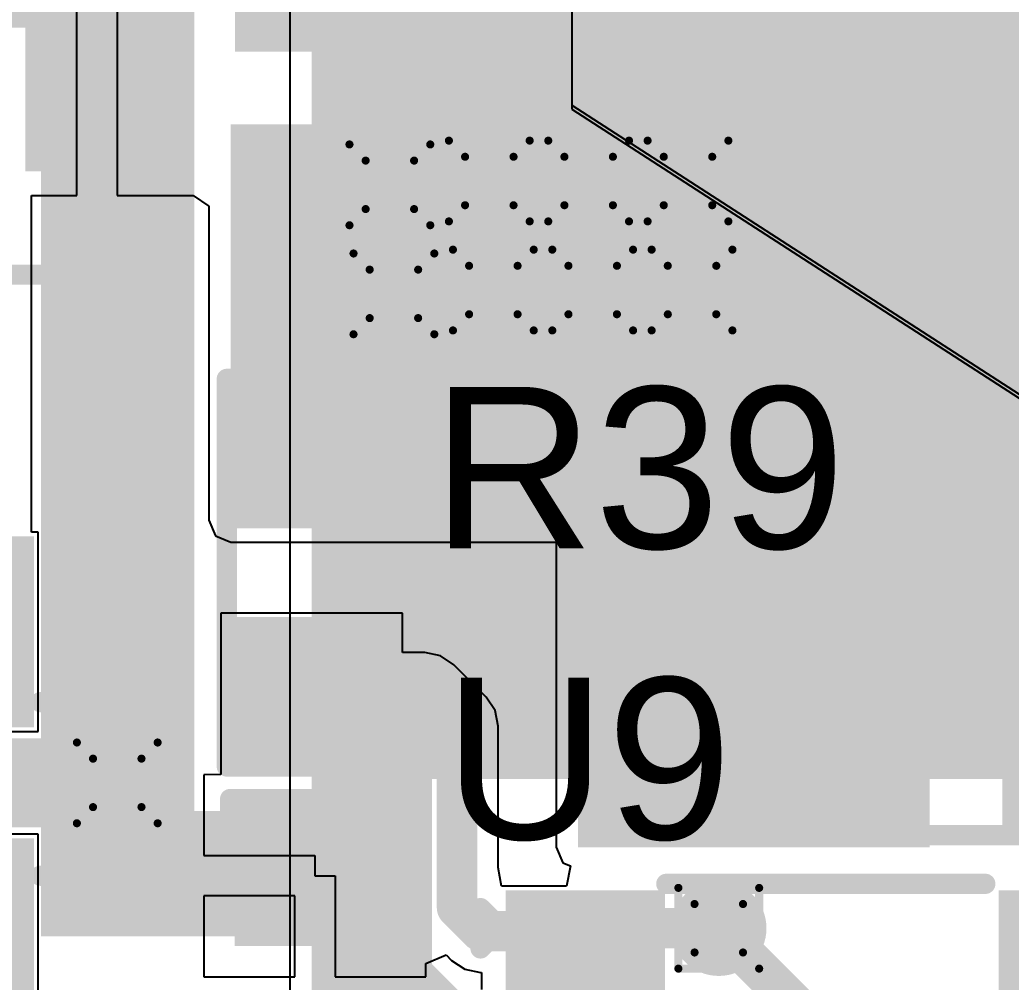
# Model space of a CAD drawing. Header units: inches. Extents: x -0.3 to 9.9, y -0.4 to 5.
# Drawn here: x 1.0038 to 1.2492, y 1.9976 to 2.2359 of the extents above; entities that cross this region are included whole.
import ezdxf

# ---------------------------------------------------------------- set-up
doc = ezdxf.new("R2010")
doc.units = ezdxf.units.IN
doc.header["$MEASUREMENT"] = 0
for name, color, linetype in [('Bottom Layer', 5, 'Continuous'), ('Bottom Solder', 6, 'Continuous'), ('Drill Drawing', 1, 'Continuous'), ('Top Layer', 1, 'Continuous'), ('Top Overlay', 2, 'Continuous'), ('Top Paste', 8, 'Continuous'), ('Top Solder', 216, 'Continuous'), ('Via Holes', 16, 'Continuous')]:
    doc.layers.add(name, color=color, linetype=linetype)
doc.styles.add('Arial', font='', dxfattribs={"height": 0.2})
doc.styles.get('Arial').set_extended_font_data('Arial')

# ---------------------------------------------------------------- blocks, each defined once
blk = doc.blocks.new('XKNANO_113_14')
at = {"layer": 'Top Layer'}
blk.add_hatch(color=1, dxfattribs=at).paths.add_polyline_path([(-0.26969, 0.24843), (-0.24213, 0.24843), (-0.24213, 0.16575), (-0.26969, 0.16575)])
at = {"layer": 'Top Paste'}
blk.add_hatch(color=8, dxfattribs=at).paths.add_polyline_path([(-0.26969, 0.24843), (-0.24213, 0.24843), (-0.24213, 0.16575), (-0.26969, 0.16575)])
at = {"layer": 'Top Solder'}
blk.add_hatch(color=216, dxfattribs=at).paths.add_polyline_path([(-0.27369, 0.25243), (-0.23813, 0.25243), (-0.23813, 0.16175), (-0.27369, 0.16175)])
at = {"layer": 'Top Overlay', "const_width": 0.005}
for points in [[(-0.26, 0.278), (-0.26, 0.258)], [(-0.215, 0.278), (-0.26, 0.278)]]:
    blk.add_lwpolyline(points, dxfattribs=at)
at = {"layer": 'Top Overlay', "const_width": 0.0025}
for points in [[(-0.26125, 0.278, 1), (-0.25875, 0.278, 1)], [(-0.26125, 0.278, 1), (-0.25875, 0.278, 1)], [(-0.26125, 0.258, 1), (-0.25875, 0.258, 1)]]:
    blk.add_lwpolyline(points, format="xyb", close=True, dxfattribs=at)
blk = doc.blocks.new('8_VSSOP_51')
at = {"layer": 'Top Layer'}
for points in [[(-0.07677, 0.03543), (-0.04528, 0.03543), (-0.04528, 0.02362), (-0.07677, 0.02362)], [(0.04528, 0.03543), (0.07677, 0.03543), (0.07677, 0.02362), (0.04528, 0.02362)], [(-0.07677, 0.01575), (-0.04528, 0.01575), (-0.04528, 0.00394), (-0.07677, 0.00394)], [(0.04528, 0.01575), (0.07677, 0.01575), (0.07677, 0.00394), (0.04528, 0.00394)], [(-0.07677, -0.00394), (-0.04528, -0.00394), (-0.04528, -0.01575), (-0.07677, -0.01575)], [(0.04528, -0.00394), (0.07677, -0.00394), (0.07677, -0.01575), (0.04528, -0.01575)], [(-0.07677, -0.02362), (-0.04528, -0.02362), (-0.04528, -0.03543), (-0.07677, -0.03543)], [(0.04528, -0.02362), (0.07677, -0.02362), (0.07677, -0.03543), (0.04528, -0.03543)]]:
    blk.add_hatch(color=1, dxfattribs=at).paths.add_polyline_path(points)
at = {"layer": 'Top Paste'}
for points in [[(-0.07677, 0.03543), (-0.04528, 0.03543), (-0.04528, 0.02362), (-0.07677, 0.02362)], [(0.04528, 0.03543), (0.07677, 0.03543), (0.07677, 0.02362), (0.04528, 0.02362)], [(-0.07677, 0.01575), (-0.04528, 0.01575), (-0.04528, 0.00394), (-0.07677, 0.00394)], [(0.04528, 0.01575), (0.07677, 0.01575), (0.07677, 0.00394), (0.04528, 0.00394)], [(-0.07677, -0.00394), (-0.04528, -0.00394), (-0.04528, -0.01575), (-0.07677, -0.01575)], [(0.04528, -0.00394), (0.07677, -0.00394), (0.07677, -0.01575), (0.04528, -0.01575)], [(-0.07677, -0.02362), (-0.04528, -0.02362), (-0.04528, -0.03543), (-0.07677, -0.03543)], [(0.04528, -0.02362), (0.07677, -0.02362), (0.07677, -0.03543), (0.04528, -0.03543)]]:
    blk.add_hatch(color=8, dxfattribs=at).paths.add_polyline_path(points)
at = {"layer": 'Top Solder'}
for points in [[(-0.08077, 0.03943), (-0.04128, 0.03943), (-0.04128, 0.01962), (-0.08077, 0.01962)], [(0.04128, 0.03943), (0.08077, 0.03943), (0.08077, 0.01962), (0.04128, 0.01962)], [(-0.08077, 0.01975), (-0.04128, 0.01975), (-0.04128, -0.00006), (-0.08077, -0.00006)], [(0.04128, 0.01975), (0.08077, 0.01975), (0.08077, -0.00006), (0.04128, -0.00006)], [(-0.08077, 0.00006), (-0.04128, 0.00006), (-0.04128, -0.01975), (-0.08077, -0.01975)], [(0.04128, 0.00006), (0.08077, 0.00006), (0.08077, -0.01975), (0.04128, -0.01975)], [(-0.08077, -0.01962), (-0.04128, -0.01962), (-0.04128, -0.03943), (-0.08077, -0.03943)], [(0.04128, -0.01962), (0.08077, -0.01962), (0.08077, -0.03943), (0.04128, -0.03943)]]:
    blk.add_hatch(color=216, dxfattribs=at).paths.add_polyline_path(points)
at = {"layer": 'Top Overlay', "const_width": 0.005}
for points in [[(-0.041, 0.041), (0.038, 0.041)], [(-0.087, 0.035), (-0.082, 0.03)], [(-0.087, 0.025), (-0.087, 0.035)], [(-0.087, 0.025), (-0.082, 0.03)], [(-0.041, -0.041), (0.038, -0.041)]]:
    blk.add_lwpolyline(points, dxfattribs=at)
at = {"layer": 'Top Overlay', "const_width": 0.0025}
for points in [[(-0.04225, 0.041, 1), (-0.03975, 0.041, 1)], [(0.03675, 0.041, 1), (0.03925, 0.041, 1)], [(-0.08825, 0.035, 1), (-0.08575, 0.035, 1)], [(-0.08825, 0.035, 1), (-0.08575, 0.035, 1)], [(-0.08325, 0.03, 1), (-0.08075, 0.03, 1)], [(-0.08325, 0.03, 1), (-0.08075, 0.03, 1)], [(-0.08825, 0.025, 1), (-0.08575, 0.025, 1)], [(-0.08825, 0.025, 1), (-0.08575, 0.025, 1)], [(-0.04225, -0.041, 1), (-0.03975, -0.041, 1)], [(0.03675, -0.041, 1), (0.03925, -0.041, 1)]]:
    blk.add_lwpolyline(points, format="xyb", close=True, dxfattribs=at)
blk = doc.blocks.new('R___0603_70')
at = {"layer": 'Top Layer'}
for points in [[(-0.015, 0.0175), (-0.015, -0.0175), (-0.045, -0.0175), (-0.045, 0.0175)], [(0.045, 0.0175), (0.045, -0.0175), (0.015, -0.0175), (0.015, 0.0175)]]:
    blk.add_hatch(color=1, dxfattribs=at).paths.add_polyline_path(points)
at = {"layer": 'Top Paste'}
for points in [[(-0.015, 0.0175), (-0.015, -0.0175), (-0.045, -0.0175), (-0.045, 0.0175)], [(0.045, 0.0175), (0.045, -0.0175), (0.015, -0.0175), (0.015, 0.0175)]]:
    blk.add_hatch(color=8, dxfattribs=at).paths.add_polyline_path(points)
at = {"layer": 'Top Solder'}
for points in [[(-0.011, 0.0215), (-0.011, -0.0215), (-0.049, -0.0215), (-0.049, 0.0215)], [(0.049, 0.0215), (0.049, -0.0215), (0.011, -0.0215), (0.011, 0.0215)]]:
    blk.add_hatch(color=216, dxfattribs=at).paths.add_polyline_path(points)
at = {"layer": 'Top Overlay', "const_width": 0.005}
for points in [[(-0.048, 0.021), (-0.048, -0.021)], [(0.048, 0.021), (-0.048, 0.021)], [(0.048, 0.021), (0.048, -0.021)], [(0.048, -0.021), (-0.048, -0.021)]]:
    blk.add_lwpolyline(points, dxfattribs=at)
at = {"layer": 'Top Overlay', "const_width": 0.0025}
for points in [[(-0.04925, 0.021, 1), (-0.04675, 0.021, 1)], [(-0.04925, 0.021, 1), (-0.04675, 0.021, 1)], [(0.04675, 0.021, 1), (0.04925, 0.021, 1)], [(0.04675, 0.021, 1), (0.04925, 0.021, 1)], [(-0.04925, -0.021, 1), (-0.04675, -0.021, 1)], [(-0.04925, -0.021, 1), (-0.04675, -0.021, 1)], [(0.04675, -0.021, 1), (0.04925, -0.021, 1)], [(0.04675, -0.021, 1), (0.04925, -0.021, 1)]]:
    blk.add_lwpolyline(points, format="xyb", close=True, dxfattribs=at)
blk = doc.blocks.new('R___0603_71')
at = {"layer": 'Top Layer'}
for points in [[(-0.015, 0.0175), (-0.015, -0.0175), (-0.045, -0.0175), (-0.045, 0.0175)], [(0.045, 0.0175), (0.045, -0.0175), (0.015, -0.0175), (0.015, 0.0175)]]:
    blk.add_hatch(color=1, dxfattribs=at).paths.add_polyline_path(points)
at = {"layer": 'Top Paste'}
for points in [[(-0.015, 0.0175), (-0.015, -0.0175), (-0.045, -0.0175), (-0.045, 0.0175)], [(0.045, 0.0175), (0.045, -0.0175), (0.015, -0.0175), (0.015, 0.0175)]]:
    blk.add_hatch(color=8, dxfattribs=at).paths.add_polyline_path(points)
at = {"layer": 'Top Solder'}
for points in [[(-0.011, 0.0215), (-0.011, -0.0215), (-0.049, -0.0215), (-0.049, 0.0215)], [(0.049, 0.0215), (0.049, -0.0215), (0.011, -0.0215), (0.011, 0.0215)]]:
    blk.add_hatch(color=216, dxfattribs=at).paths.add_polyline_path(points)
at = {"layer": 'Top Overlay', "const_width": 0.005}
for points in [[(-0.048, 0.021), (0.048, 0.021)], [(-0.048, 0.021), (-0.048, -0.021)], [(0.048, 0.021), (0.048, -0.021)], [(-0.048, -0.021), (0.048, -0.021)]]:
    blk.add_lwpolyline(points, dxfattribs=at)
at = {"layer": 'Top Overlay', "const_width": 0.0025}
for points in [[(-0.04925, 0.021, 1), (-0.04675, 0.021, 1)], [(-0.04925, 0.021, 1), (-0.04675, 0.021, 1)], [(0.04675, 0.021, 1), (0.04925, 0.021, 1)], [(0.04675, 0.021, 1), (0.04925, 0.021, 1)], [(-0.04925, -0.021, 1), (-0.04675, -0.021, 1)], [(-0.04925, -0.021, 1), (-0.04675, -0.021, 1)], [(0.04675, -0.021, 1), (0.04925, -0.021, 1)], [(0.04675, -0.021, 1), (0.04925, -0.021, 1)]]:
    blk.add_lwpolyline(points, format="xyb", close=True, dxfattribs=at)
blk = doc.blocks.new('SSL0804T_220M_N_119')
at = {"layer": 'Top Layer'}
blk.add_hatch(color=1, dxfattribs=at).paths.add_polyline_path([(0.14508, 0.05492), (0.26004, 0.05492), (0.26004, -0.05492), (0.14508, -0.05492)])
at = {"layer": 'Top Paste'}
blk.add_hatch(color=8, dxfattribs=at).paths.add_polyline_path([(0.14508, 0.05492), (0.26004, 0.05492), (0.26004, -0.05492), (0.14508, -0.05492)])
at = {"layer": 'Top Solder'}
blk.add_hatch(color=216, dxfattribs=at).paths.add_polyline_path([(0.14108, 0.05892), (0.26404, 0.05892), (0.26404, -0.05892), (0.14108, -0.05892)])
at = {"layer": 'Top Overlay', "const_width": 0.005}
blk.add_lwpolyline([(0.24684, 0.06747), (0.065, 0.18504)], dxfattribs=at)
at = {"layer": 'Top Overlay', "const_width": 0.0025}
blk.add_lwpolyline([(0.24559, 0.06747, 1), (0.24809, 0.06747, 1)], format="xyb", close=True, dxfattribs=at)
blk = doc.blocks.new('SOT_323_5_153')
at = {"layer": 'Top Layer'}
for points in [[(-0.05709, 0.03248), (-0.01772, 0.03248), (-0.01772, 0.0187), (-0.05709, 0.0187)], [(0.01772, 0.03248), (0.05709, 0.03248), (0.05709, 0.0187), (0.01772, 0.0187)], [(-0.05709, 0.00689), (-0.01772, 0.00689), (-0.01772, -0.00689), (-0.05709, -0.00689)], [(-0.05709, -0.0187), (-0.01772, -0.0187), (-0.01772, -0.03248), (-0.05709, -0.03248)], [(0.01772, -0.0187), (0.05709, -0.0187), (0.05709, -0.03248), (0.01772, -0.03248)]]:
    blk.add_hatch(color=1, dxfattribs=at).paths.add_polyline_path(points)
at = {"layer": 'Top Paste'}
for points in [[(-0.05709, 0.03248), (-0.01772, 0.03248), (-0.01772, 0.0187), (-0.05709, 0.0187)], [(0.01772, 0.03248), (0.05709, 0.03248), (0.05709, 0.0187), (0.01772, 0.0187)], [(-0.05709, 0.00689), (-0.01772, 0.00689), (-0.01772, -0.00689), (-0.05709, -0.00689)], [(-0.05709, -0.0187), (-0.01772, -0.0187), (-0.01772, -0.03248), (-0.05709, -0.03248)], [(0.01772, -0.0187), (0.05709, -0.0187), (0.05709, -0.03248), (0.01772, -0.03248)]]:
    blk.add_hatch(color=8, dxfattribs=at).paths.add_polyline_path(points)
at = {"layer": 'Top Solder'}
for points in [[(-0.06109, 0.03648), (-0.01372, 0.03648), (-0.01372, 0.0147), (-0.06109, 0.0147)], [(0.01372, 0.03648), (0.06109, 0.03648), (0.06109, 0.0147), (0.01372, 0.0147)], [(-0.06109, 0.01089), (-0.01372, 0.01089), (-0.01372, -0.01089), (-0.06109, -0.01089)], [(-0.06109, -0.0147), (-0.01372, -0.0147), (-0.01372, -0.03648), (-0.06109, -0.03648)], [(0.01372, -0.0147), (0.06109, -0.0147), (0.06109, -0.03648), (0.01372, -0.03648)]]:
    blk.add_hatch(color=216, dxfattribs=at).paths.add_polyline_path(points)
at = {"layer": 'Top Overlay', "const_width": 0.005}
for points in [[(-0.023, 0.044), (-0.023, 0.038)], [(-0.023, 0.044), (0.02, 0.044)], [(0.02, 0.044), (0.02, 0.038)], [(-0.068, 0.031), (-0.063, 0.026)], [(-0.068, 0.031), (-0.068, 0.021)], [(-0.063, 0.026), (-0.068, 0.021)], [(-0.023, -0.038), (-0.023, -0.044)], [(0.02, -0.038), (0.02, -0.044)], [(-0.023, -0.044), (0.02, -0.044)]]:
    blk.add_lwpolyline(points, dxfattribs=at)
at = {"layer": 'Top Overlay', "const_width": 0.0025}
for points in [[(-0.02425, 0.044, 1), (-0.02175, 0.044, 1)], [(-0.02425, 0.044, 1), (-0.02175, 0.044, 1)], [(0.01875, 0.044, 1), (0.02125, 0.044, 1)], [(0.01875, 0.044, 1), (0.02125, 0.044, 1)], [(-0.02425, 0.038, 1), (-0.02175, 0.038, 1)], [(0.01875, 0.038, 1), (0.02125, 0.038, 1)], [(-0.06925, 0.031, 1), (-0.06675, 0.031, 1)], [(-0.06925, 0.031, 1), (-0.06675, 0.031, 1)], [(-0.06425, 0.026, 1), (-0.06175, 0.026, 1)], [(-0.06425, 0.026, 1), (-0.06175, 0.026, 1)], [(-0.06925, 0.021, 1), (-0.06675, 0.021, 1)], [(-0.06925, 0.021, 1), (-0.06675, 0.021, 1)], [(-0.02425, -0.038, 1), (-0.02175, -0.038, 1)], [(0.01875, -0.038, 1), (0.02125, -0.038, 1)], [(-0.02425, -0.044, 1), (-0.02175, -0.044, 1)], [(-0.02425, -0.044, 1), (-0.02175, -0.044, 1)], [(0.01875, -0.044, 1), (0.02125, -0.044, 1)], [(0.01875, -0.044, 1), (0.02125, -0.044, 1)]]:
    blk.add_lwpolyline(points, format="xyb", close=True, dxfattribs=at)
blk = doc.blocks.new('C___0603_187')
at = {"layer": 'Top Layer'}
for points in [[(-0.015, 0.0175), (-0.015, -0.0175), (-0.045, -0.0175), (-0.045, 0.0175)], [(0.045, 0.0175), (0.045, -0.0175), (0.015, -0.0175), (0.015, 0.0175)]]:
    blk.add_hatch(color=1, dxfattribs=at).paths.add_polyline_path(points)
at = {"layer": 'Top Paste'}
for points in [[(-0.015, 0.0175), (-0.015, -0.0175), (-0.045, -0.0175), (-0.045, 0.0175)], [(0.045, 0.0175), (0.045, -0.0175), (0.015, -0.0175), (0.015, 0.0175)]]:
    blk.add_hatch(color=8, dxfattribs=at).paths.add_polyline_path(points)
at = {"layer": 'Top Solder'}
for points in [[(-0.01264, 0.01986), (-0.01264, -0.01986), (-0.04736, -0.01986), (-0.04736, 0.01986)], [(0.04736, 0.01986), (0.04736, -0.01986), (0.01264, -0.01986), (0.01264, 0.01986)]]:
    blk.add_hatch(color=216, dxfattribs=at).paths.add_polyline_path(points)
at = {"layer": 'Top Overlay', "const_width": 0.005}
for points in [[(-0.049, 0.021), (-0.049, -0.021)], [(-0.049, 0.021), (-0.018, 0.021)], [(0.018, 0.021), (0.049, 0.021)], [(0.049, 0.021), (0.049, -0.021)], [(-0.049, -0.021), (-0.018, -0.021)], [(0.018, -0.021), (0.049, -0.021)]]:
    blk.add_lwpolyline(points, dxfattribs=at)
at = {"layer": 'Top Overlay', "const_width": 0.0025}
for points in [[(-0.05025, 0.021, 1), (-0.04775, 0.021, 1)], [(-0.05025, 0.021, 1), (-0.04775, 0.021, 1)], [(-0.01925, 0.021, 1), (-0.01675, 0.021, 1)], [(0.01675, 0.021, 1), (0.01925, 0.021, 1)], [(0.04775, 0.021, 1), (0.05025, 0.021, 1)], [(0.04775, 0.021, 1), (0.05025, 0.021, 1)], [(-0.05025, -0.021, 1), (-0.04775, -0.021, 1)], [(-0.05025, -0.021, 1), (-0.04775, -0.021, 1)], [(-0.01925, -0.021, 1), (-0.01675, -0.021, 1)], [(0.01675, -0.021, 1), (0.01925, -0.021, 1)], [(0.04775, -0.021, 1), (0.05025, -0.021, 1)], [(0.04775, -0.021, 1), (0.05025, -0.021, 1)]]:
    blk.add_lwpolyline(points, format="xyb", close=True, dxfattribs=at)

msp = doc.modelspace()

# ---------------------------------------------------------------- hatches: boundary and pattern name
at = {"layer": 'Bottom Layer'}
for points in [[(1.076, 1.901), (1.10582, 1.901), (1.10582, 2.254), (1.076, 2.254)], [(1.08082, 2.04795), (1.30082, 2.04795), (1.30082, 2.255), (1.08082, 2.255)]]:
    msp.add_hatch(color=5, dxfattribs=at).paths.add_polyline_path(points)
h = msp.add_hatch(color=5, dxfattribs=at)
edge = h.paths.add_edge_path()
edge.add_arc((1.09538, 2.19505), 0.01181, 0, 360)
h = msp.add_hatch(color=5, dxfattribs=at)
edge = h.paths.add_edge_path()
edge.add_arc((1.12, 2.196), 0.01181, 0, 360)
h = msp.add_hatch(color=5, dxfattribs=at)
edge = h.paths.add_edge_path()
edge.add_arc((1.1446, 2.196), 0.01181, 0, 360)
h = msp.add_hatch(color=5, dxfattribs=at)
edge = h.paths.add_edge_path()
edge.add_arc((1.1692, 2.196), 0.01181, 0, 360)
h = msp.add_hatch(color=5, dxfattribs=at)
edge = h.paths.add_edge_path()
edge.add_arc((1.09638, 2.16805), 0.01181, 0, 360)
h = msp.add_hatch(color=5, dxfattribs=at)
edge = h.paths.add_edge_path()
edge.add_arc((1.121, 2.169), 0.01181, 0, 360)
h = msp.add_hatch(color=5, dxfattribs=at)
edge = h.paths.add_edge_path()
edge.add_arc((1.1456, 2.169), 0.01181, 0, 360)
h = msp.add_hatch(color=5, dxfattribs=at)
edge = h.paths.add_edge_path()
edge.add_arc((1.1702, 2.169), 0.01181, 0, 360)
h = msp.add_hatch(color=5, dxfattribs=at)
edge = h.paths.add_edge_path()
edge.add_arc((1.02788, 2.04695), 0.01181, 0, 360)
h = msp.add_hatch(color=5, dxfattribs=at)
edge = h.paths.add_edge_path()
edge.add_arc((1.17682, 2.01095), 0.01181, 0, 360)
at = {"layer": 'Bottom Solder'}
h = msp.add_hatch(color=6, dxfattribs=at)
edge = h.paths.add_edge_path()
edge.add_arc((1.12, 2.196), 0.00591, 0, 360)
h = msp.add_hatch(color=6, dxfattribs=at)
edge = h.paths.add_edge_path()
edge.add_arc((1.1446, 2.196), 0.00591, 0, 360)
h = msp.add_hatch(color=6, dxfattribs=at)
edge = h.paths.add_edge_path()
edge.add_arc((1.1692, 2.196), 0.00591, 0, 360)
h = msp.add_hatch(color=6, dxfattribs=at)
edge = h.paths.add_edge_path()
edge.add_arc((1.09538, 2.19505), 0.00591, 0, 360)
h = msp.add_hatch(color=6, dxfattribs=at)
edge = h.paths.add_edge_path()
edge.add_arc((1.121, 2.169), 0.00591, 0, 360)
h = msp.add_hatch(color=6, dxfattribs=at)
edge = h.paths.add_edge_path()
edge.add_arc((1.1456, 2.169), 0.00591, 0, 360)
h = msp.add_hatch(color=6, dxfattribs=at)
edge = h.paths.add_edge_path()
edge.add_arc((1.1702, 2.169), 0.00591, 0, 360)
h = msp.add_hatch(color=6, dxfattribs=at)
edge = h.paths.add_edge_path()
edge.add_arc((1.09638, 2.16805), 0.00591, 0, 360)
h = msp.add_hatch(color=6, dxfattribs=at)
edge = h.paths.add_edge_path()
edge.add_arc((1.02788, 2.04695), 0.00591, 0, 360)
h = msp.add_hatch(color=6, dxfattribs=at)
edge = h.paths.add_edge_path()
edge.add_arc((1.17682, 2.01095), 0.00591, 0, 360)
at = {"layer": 'Top Layer'}
for points in [[(1.057, 2.228), (1.27, 2.228), (1.27, 2.35895), (1.057, 2.35895)], [(0.96744, 2.2899), (0.96744, 2.234), (1.047, 2.234), (1.047, 2.2899)], [(1.009, 2.00895), (1.047, 2.00895), (1.047, 2.284), (1.009, 2.284)], [(1.056, 2.112), (1.229, 2.112), (1.229, 2.21), (1.056, 2.21)], [(1.142, 2.031), (1.229, 2.031), (1.229, 2.21), (1.142, 2.21)], [(1.01082, 2.00895), (1.09482, 2.00895), (1.09482, 2.03995), (1.01082, 2.03995)]]:
    msp.add_hatch(color=1, dxfattribs=at).paths.add_polyline_path(points)
h = msp.add_hatch(color=1, dxfattribs=at)
edge = h.paths.add_edge_path()
edge.add_arc((1.09538, 2.19505), 0.01181, 0, 360)
h = msp.add_hatch(color=1, dxfattribs=at)
edge = h.paths.add_edge_path()
edge.add_arc((1.12, 2.196), 0.01181, 0, 360)
h = msp.add_hatch(color=1, dxfattribs=at)
edge = h.paths.add_edge_path()
edge.add_arc((1.1446, 2.196), 0.01181, 0, 360)
h = msp.add_hatch(color=1, dxfattribs=at)
edge = h.paths.add_edge_path()
edge.add_arc((1.1692, 2.196), 0.01181, 0, 360)
h = msp.add_hatch(color=1, dxfattribs=at)
edge = h.paths.add_edge_path()
edge.add_arc((1.09638, 2.16805), 0.01181, 0, 360)
h = msp.add_hatch(color=1, dxfattribs=at)
edge = h.paths.add_edge_path()
edge.add_arc((1.121, 2.169), 0.01181, 0, 360)
h = msp.add_hatch(color=1, dxfattribs=at)
edge = h.paths.add_edge_path()
edge.add_arc((1.1456, 2.169), 0.01181, 0, 360)
h = msp.add_hatch(color=1, dxfattribs=at)
edge = h.paths.add_edge_path()
edge.add_arc((1.1702, 2.169), 0.01181, 0, 360)
h = msp.add_hatch(color=1, dxfattribs=at)
edge = h.paths.add_edge_path()
edge.add_arc((1.02788, 2.04695), 0.01181, 0, 360)
h = msp.add_hatch(color=1, dxfattribs=at)
edge = h.paths.add_edge_path()
edge.add_arc((1.17682, 2.01095), 0.01181, 0, 360)
at = {"layer": 'Top Solder'}
h = msp.add_hatch(color=216, dxfattribs=at)
edge = h.paths.add_edge_path()
edge.add_arc((1.12, 2.196), 0.00591, 0, 360)
h = msp.add_hatch(color=216, dxfattribs=at)
edge = h.paths.add_edge_path()
edge.add_arc((1.1446, 2.196), 0.00591, 0, 360)
h = msp.add_hatch(color=216, dxfattribs=at)
edge = h.paths.add_edge_path()
edge.add_arc((1.1692, 2.196), 0.00591, 0, 360)
h = msp.add_hatch(color=216, dxfattribs=at)
edge = h.paths.add_edge_path()
edge.add_arc((1.09538, 2.19505), 0.00591, 0, 360)
h = msp.add_hatch(color=216, dxfattribs=at)
edge = h.paths.add_edge_path()
edge.add_arc((1.121, 2.169), 0.00591, 0, 360)
h = msp.add_hatch(color=216, dxfattribs=at)
edge = h.paths.add_edge_path()
edge.add_arc((1.1456, 2.169), 0.00591, 0, 360)
h = msp.add_hatch(color=216, dxfattribs=at)
edge = h.paths.add_edge_path()
edge.add_arc((1.1702, 2.169), 0.00591, 0, 360)
h = msp.add_hatch(color=216, dxfattribs=at)
edge = h.paths.add_edge_path()
edge.add_arc((1.09638, 2.16805), 0.00591, 0, 360)
h = msp.add_hatch(color=216, dxfattribs=at)
edge = h.paths.add_edge_path()
edge.add_arc((1.02788, 2.04695), 0.00591, 0, 360)
h = msp.add_hatch(color=216, dxfattribs=at)
edge = h.paths.add_edge_path()
edge.add_arc((1.17682, 2.01095), 0.00591, 0, 360)
at = {"layer": 'Via Holes'}
h = msp.add_hatch(color=7, dxfattribs=at)
edge = h.paths.add_edge_path()
edge.add_arc((1.12, 2.196), 0.00591, 0, 360)
h = msp.add_hatch(color=7, dxfattribs=at)
edge = h.paths.add_edge_path()
edge.add_arc((1.1446, 2.196), 0.00591, 0, 360)
h = msp.add_hatch(color=7, dxfattribs=at)
edge = h.paths.add_edge_path()
edge.add_arc((1.1692, 2.196), 0.00591, 0, 360)
h = msp.add_hatch(color=7, dxfattribs=at)
edge = h.paths.add_edge_path()
edge.add_arc((1.09538, 2.19505), 0.00591, 0, 360)
h = msp.add_hatch(color=7, dxfattribs=at)
edge = h.paths.add_edge_path()
edge.add_arc((1.121, 2.169), 0.00591, 0, 360)
h = msp.add_hatch(color=7, dxfattribs=at)
edge = h.paths.add_edge_path()
edge.add_arc((1.1456, 2.169), 0.00591, 0, 360)
h = msp.add_hatch(color=7, dxfattribs=at)
edge = h.paths.add_edge_path()
edge.add_arc((1.1702, 2.169), 0.00591, 0, 360)
h = msp.add_hatch(color=7, dxfattribs=at)
edge = h.paths.add_edge_path()
edge.add_arc((1.09638, 2.16805), 0.00591, 0, 360)
h = msp.add_hatch(color=7, dxfattribs=at)
edge = h.paths.add_edge_path()
edge.add_arc((1.02788, 2.04695), 0.00591, 0, 360)
h = msp.add_hatch(color=7, dxfattribs=at)
edge = h.paths.add_edge_path()
edge.add_arc((1.17682, 2.01095), 0.00591, 0, 360)

# ---------------------------------------------------------------- linework, layer by layer
at = {"layer": 'Bottom Layer'}
for p, q in [((1.14046, 2.34829), (1.14046, 2.21482)), ((1.07059, 2.254), (1.07059, 1.90653)), ((1.14046, 2.21482), (1.34323, 2.08371))]:
    msp.add_line(p, q, dxfattribs=at)
for points, const_width in [([(1.19082, 2.15147), (1.2743, 2.23495)], 0.04), ([(0.971, 2.04695), (1.02788, 2.04695)], 0.022), ([(1.17682, 2.01095), (1.20182, 1.98595)], 0.01)]:
    msp.add_lwpolyline(points, dxfattribs=dict(at, const_width=const_width))
for points, const_width in [([(1.18082, 2.15147, 1), (1.20082, 2.15147, 1)], 0.02), ([(1.02238, 2.04695, 1), (1.03338, 2.04695, 1)], 0.011), ([(1.17432, 2.01095, 1), (1.17932, 2.01095, 1)], 0.005)]:
    msp.add_lwpolyline(points, format="xyb", close=True, dxfattribs=dict(at, const_width=const_width))
at = {"layer": 'Drill Drawing', "const_width": 0.002}
for points in [[(1.11, 2.206), (1.13, 2.206)], [(1.11, 2.186), (1.11, 2.206)], [(1.13, 2.186), (1.13, 2.206)], [(1.1346, 2.206), (1.1546, 2.206)], [(1.1346, 2.186), (1.1346, 2.206)], [(1.1546, 2.186), (1.1546, 2.206)], [(1.1592, 2.206), (1.1792, 2.206)], [(1.1592, 2.186), (1.1592, 2.206)], [(1.1792, 2.186), (1.1792, 2.206)], [(1.08538, 2.20505), (1.10538, 2.20505)], [(1.08538, 2.18505), (1.08538, 2.20505)], [(1.10538, 2.18505), (1.10538, 2.20505)], [(1.08938, 2.20105), (1.10138, 2.20105)], [(1.08938, 2.18905), (1.08938, 2.20105)], [(1.10138, 2.18905), (1.10138, 2.20105)], [(1.114, 2.202), (1.126, 2.202)], [(1.114, 2.19), (1.114, 2.202)], [(1.126, 2.19), (1.126, 2.202)], [(1.1386, 2.202), (1.1506, 2.202)], [(1.1386, 2.19), (1.1386, 2.202)], [(1.1506, 2.19), (1.1506, 2.202)], [(1.1632, 2.202), (1.1752, 2.202)], [(1.1632, 2.19), (1.1632, 2.202)], [(1.1752, 2.19), (1.1752, 2.202)], [(1.08938, 2.18905), (1.10138, 2.18905)], [(1.114, 2.19), (1.126, 2.19)], [(1.1386, 2.19), (1.1506, 2.19)], [(1.1632, 2.19), (1.1752, 2.19)], [(1.08538, 2.18505), (1.10538, 2.18505)], [(1.11, 2.186), (1.13, 2.186)], [(1.1346, 2.186), (1.1546, 2.186)], [(1.1592, 2.186), (1.1792, 2.186)], [(1.111, 2.179), (1.131, 2.179)], [(1.111, 2.159), (1.111, 2.179)], [(1.131, 2.159), (1.131, 2.179)], [(1.1356, 2.179), (1.1556, 2.179)], [(1.1356, 2.159), (1.1356, 2.179)], [(1.1556, 2.159), (1.1556, 2.179)], [(1.1602, 2.179), (1.1802, 2.179)], [(1.1602, 2.159), (1.1602, 2.179)], [(1.1802, 2.159), (1.1802, 2.179)], [(1.08638, 2.17805), (1.10638, 2.17805)], [(1.08638, 2.15805), (1.08638, 2.17805)], [(1.10638, 2.15805), (1.10638, 2.17805)], [(1.09038, 2.17405), (1.10238, 2.17405)], [(1.09038, 2.16205), (1.09038, 2.17405)], [(1.10238, 2.16205), (1.10238, 2.17405)], [(1.115, 2.175), (1.127, 2.175)], [(1.115, 2.163), (1.115, 2.175)], [(1.127, 2.163), (1.127, 2.175)], [(1.1396, 2.175), (1.1516, 2.175)], [(1.1396, 2.163), (1.1396, 2.175)], [(1.1516, 2.163), (1.1516, 2.175)], [(1.1642, 2.175), (1.1762, 2.175)], [(1.1642, 2.163), (1.1642, 2.175)], [(1.1762, 2.163), (1.1762, 2.175)], [(1.09038, 2.16205), (1.10238, 2.16205)], [(1.115, 2.163), (1.127, 2.163)], [(1.1396, 2.163), (1.1516, 2.163)], [(1.1642, 2.163), (1.1762, 2.163)], [(1.08638, 2.15805), (1.10638, 2.15805)], [(1.111, 2.159), (1.131, 2.159)], [(1.1356, 2.159), (1.1556, 2.159)], [(1.1602, 2.159), (1.1802, 2.159)], [(1.01788, 2.05695), (1.03788, 2.05695)], [(1.01788, 2.03695), (1.01788, 2.05695)], [(1.03788, 2.03695), (1.03788, 2.05695)], [(1.02188, 2.05295), (1.03388, 2.05295)], [(1.02188, 2.04095), (1.02188, 2.05295)], [(1.03388, 2.04095), (1.03388, 2.05295)], [(1.02188, 2.04095), (1.03388, 2.04095)], [(1.01788, 2.03695), (1.03788, 2.03695)], [(1.16682, 2.02095), (1.18682, 2.02095)], [(1.16682, 2.00095), (1.16682, 2.02095)], [(1.18682, 2.00095), (1.18682, 2.02095)], [(1.17082, 2.01695), (1.18282, 2.01695)], [(1.17082, 2.00495), (1.17082, 2.01695)], [(1.18282, 2.00495), (1.18282, 2.01695)], [(1.17082, 2.00495), (1.18282, 2.00495)], [(1.16682, 2.00095), (1.18682, 2.00095)]]:
    msp.add_lwpolyline(points, dxfattribs=at)
at = {"layer": 'Drill Drawing', "const_width": 0.001}
for points in [[(1.1095, 2.206, 1), (1.1105, 2.206, 1)], [(1.1095, 2.206, 1), (1.1105, 2.206, 1)], [(1.1295, 2.206, 1), (1.1305, 2.206, 1)], [(1.1295, 2.206, 1), (1.1305, 2.206, 1)], [(1.1341, 2.206, 1), (1.1351, 2.206, 1)], [(1.1341, 2.206, 1), (1.1351, 2.206, 1)], [(1.1541, 2.206, 1), (1.1551, 2.206, 1)], [(1.1541, 2.206, 1), (1.1551, 2.206, 1)], [(1.1587, 2.206, 1), (1.1597, 2.206, 1)], [(1.1587, 2.206, 1), (1.1597, 2.206, 1)], [(1.1787, 2.206, 1), (1.1797, 2.206, 1)], [(1.1787, 2.206, 1), (1.1797, 2.206, 1)], [(1.08488, 2.20505, 1), (1.08588, 2.20505, 1)], [(1.08488, 2.20505, 1), (1.08588, 2.20505, 1)], [(1.10488, 2.20505, 1), (1.10588, 2.20505, 1)], [(1.10488, 2.20505, 1), (1.10588, 2.20505, 1)], [(1.08888, 2.20105, 1), (1.08988, 2.20105, 1)], [(1.08888, 2.20105, 1), (1.08988, 2.20105, 1)], [(1.10088, 2.20105, 1), (1.10188, 2.20105, 1)], [(1.10088, 2.20105, 1), (1.10188, 2.20105, 1)], [(1.1135, 2.202, 1), (1.1145, 2.202, 1)], [(1.1135, 2.202, 1), (1.1145, 2.202, 1)], [(1.1255, 2.202, 1), (1.1265, 2.202, 1)], [(1.1255, 2.202, 1), (1.1265, 2.202, 1)], [(1.1381, 2.202, 1), (1.1391, 2.202, 1)], [(1.1381, 2.202, 1), (1.1391, 2.202, 1)], [(1.1501, 2.202, 1), (1.1511, 2.202, 1)], [(1.1501, 2.202, 1), (1.1511, 2.202, 1)], [(1.1627, 2.202, 1), (1.1637, 2.202, 1)], [(1.1627, 2.202, 1), (1.1637, 2.202, 1)], [(1.1747, 2.202, 1), (1.1757, 2.202, 1)], [(1.1747, 2.202, 1), (1.1757, 2.202, 1)], [(1.08888, 2.18905, 1), (1.08988, 2.18905, 1)], [(1.08888, 2.18905, 1), (1.08988, 2.18905, 1)], [(1.10088, 2.18905, 1), (1.10188, 2.18905, 1)], [(1.10088, 2.18905, 1), (1.10188, 2.18905, 1)], [(1.1135, 2.19, 1), (1.1145, 2.19, 1)], [(1.1135, 2.19, 1), (1.1145, 2.19, 1)], [(1.1255, 2.19, 1), (1.1265, 2.19, 1)], [(1.1255, 2.19, 1), (1.1265, 2.19, 1)], [(1.1381, 2.19, 1), (1.1391, 2.19, 1)], [(1.1381, 2.19, 1), (1.1391, 2.19, 1)], [(1.1501, 2.19, 1), (1.1511, 2.19, 1)], [(1.1501, 2.19, 1), (1.1511, 2.19, 1)], [(1.1627, 2.19, 1), (1.1637, 2.19, 1)], [(1.1627, 2.19, 1), (1.1637, 2.19, 1)], [(1.1747, 2.19, 1), (1.1757, 2.19, 1)], [(1.1747, 2.19, 1), (1.1757, 2.19, 1)], [(1.08488, 2.18505, 1), (1.08588, 2.18505, 1)], [(1.08488, 2.18505, 1), (1.08588, 2.18505, 1)], [(1.10488, 2.18505, 1), (1.10588, 2.18505, 1)], [(1.10488, 2.18505, 1), (1.10588, 2.18505, 1)], [(1.1095, 2.186, 1), (1.1105, 2.186, 1)], [(1.1095, 2.186, 1), (1.1105, 2.186, 1)], [(1.1295, 2.186, 1), (1.1305, 2.186, 1)], [(1.1295, 2.186, 1), (1.1305, 2.186, 1)], [(1.1341, 2.186, 1), (1.1351, 2.186, 1)], [(1.1341, 2.186, 1), (1.1351, 2.186, 1)], [(1.1541, 2.186, 1), (1.1551, 2.186, 1)], [(1.1541, 2.186, 1), (1.1551, 2.186, 1)], [(1.1587, 2.186, 1), (1.1597, 2.186, 1)], [(1.1587, 2.186, 1), (1.1597, 2.186, 1)], [(1.1787, 2.186, 1), (1.1797, 2.186, 1)], [(1.1787, 2.186, 1), (1.1797, 2.186, 1)], [(1.1105, 2.179, 1), (1.1115, 2.179, 1)], [(1.1105, 2.179, 1), (1.1115, 2.179, 1)], [(1.1305, 2.179, 1), (1.1315, 2.179, 1)], [(1.1305, 2.179, 1), (1.1315, 2.179, 1)], [(1.1351, 2.179, 1), (1.1361, 2.179, 1)], [(1.1351, 2.179, 1), (1.1361, 2.179, 1)], [(1.1551, 2.179, 1), (1.1561, 2.179, 1)], [(1.1551, 2.179, 1), (1.1561, 2.179, 1)], [(1.1597, 2.179, 1), (1.1607, 2.179, 1)], [(1.1597, 2.179, 1), (1.1607, 2.179, 1)], [(1.1797, 2.179, 1), (1.1807, 2.179, 1)], [(1.1797, 2.179, 1), (1.1807, 2.179, 1)], [(1.08588, 2.17805, 1), (1.08688, 2.17805, 1)], [(1.08588, 2.17805, 1), (1.08688, 2.17805, 1)], [(1.10588, 2.17805, 1), (1.10688, 2.17805, 1)], [(1.10588, 2.17805, 1), (1.10688, 2.17805, 1)], [(1.08988, 2.17405, 1), (1.09088, 2.17405, 1)], [(1.08988, 2.17405, 1), (1.09088, 2.17405, 1)], [(1.10188, 2.17405, 1), (1.10288, 2.17405, 1)], [(1.10188, 2.17405, 1), (1.10288, 2.17405, 1)], [(1.1145, 2.175, 1), (1.1155, 2.175, 1)], [(1.1145, 2.175, 1), (1.1155, 2.175, 1)], [(1.1265, 2.175, 1), (1.1275, 2.175, 1)], [(1.1265, 2.175, 1), (1.1275, 2.175, 1)], [(1.1391, 2.175, 1), (1.1401, 2.175, 1)], [(1.1391, 2.175, 1), (1.1401, 2.175, 1)], [(1.1511, 2.175, 1), (1.1521, 2.175, 1)], [(1.1511, 2.175, 1), (1.1521, 2.175, 1)], [(1.1637, 2.175, 1), (1.1647, 2.175, 1)], [(1.1637, 2.175, 1), (1.1647, 2.175, 1)], [(1.1757, 2.175, 1), (1.1767, 2.175, 1)], [(1.1757, 2.175, 1), (1.1767, 2.175, 1)], [(1.08988, 2.16205, 1), (1.09088, 2.16205, 1)], [(1.08988, 2.16205, 1), (1.09088, 2.16205, 1)], [(1.10188, 2.16205, 1), (1.10288, 2.16205, 1)], [(1.10188, 2.16205, 1), (1.10288, 2.16205, 1)], [(1.1145, 2.163, 1), (1.1155, 2.163, 1)], [(1.1145, 2.163, 1), (1.1155, 2.163, 1)], [(1.1265, 2.163, 1), (1.1275, 2.163, 1)], [(1.1265, 2.163, 1), (1.1275, 2.163, 1)], [(1.1391, 2.163, 1), (1.1401, 2.163, 1)], [(1.1391, 2.163, 1), (1.1401, 2.163, 1)], [(1.1511, 2.163, 1), (1.1521, 2.163, 1)], [(1.1511, 2.163, 1), (1.1521, 2.163, 1)], [(1.1637, 2.163, 1), (1.1647, 2.163, 1)], [(1.1637, 2.163, 1), (1.1647, 2.163, 1)], [(1.1757, 2.163, 1), (1.1767, 2.163, 1)], [(1.1757, 2.163, 1), (1.1767, 2.163, 1)], [(1.08588, 2.15805, 1), (1.08688, 2.15805, 1)], [(1.08588, 2.15805, 1), (1.08688, 2.15805, 1)], [(1.10588, 2.15805, 1), (1.10688, 2.15805, 1)], [(1.10588, 2.15805, 1), (1.10688, 2.15805, 1)], [(1.1105, 2.159, 1), (1.1115, 2.159, 1)], [(1.1105, 2.159, 1), (1.1115, 2.159, 1)], [(1.1305, 2.159, 1), (1.1315, 2.159, 1)], [(1.1305, 2.159, 1), (1.1315, 2.159, 1)], [(1.1351, 2.159, 1), (1.1361, 2.159, 1)], [(1.1351, 2.159, 1), (1.1361, 2.159, 1)], [(1.1551, 2.159, 1), (1.1561, 2.159, 1)], [(1.1551, 2.159, 1), (1.1561, 2.159, 1)], [(1.1597, 2.159, 1), (1.1607, 2.159, 1)], [(1.1597, 2.159, 1), (1.1607, 2.159, 1)], [(1.1797, 2.159, 1), (1.1807, 2.159, 1)], [(1.1797, 2.159, 1), (1.1807, 2.159, 1)], [(1.01738, 2.05695, 1), (1.01838, 2.05695, 1)], [(1.01738, 2.05695, 1), (1.01838, 2.05695, 1)], [(1.03738, 2.05695, 1), (1.03838, 2.05695, 1)], [(1.03738, 2.05695, 1), (1.03838, 2.05695, 1)], [(1.02138, 2.05295, 1), (1.02238, 2.05295, 1)], [(1.02138, 2.05295, 1), (1.02238, 2.05295, 1)], [(1.03338, 2.05295, 1), (1.03438, 2.05295, 1)], [(1.03338, 2.05295, 1), (1.03438, 2.05295, 1)], [(1.02138, 2.04095, 1), (1.02238, 2.04095, 1)], [(1.02138, 2.04095, 1), (1.02238, 2.04095, 1)], [(1.03338, 2.04095, 1), (1.03438, 2.04095, 1)], [(1.03338, 2.04095, 1), (1.03438, 2.04095, 1)], [(1.01738, 2.03695, 1), (1.01838, 2.03695, 1)], [(1.01738, 2.03695, 1), (1.01838, 2.03695, 1)], [(1.03738, 2.03695, 1), (1.03838, 2.03695, 1)], [(1.03738, 2.03695, 1), (1.03838, 2.03695, 1)], [(1.16632, 2.02095, 1), (1.16732, 2.02095, 1)], [(1.16632, 2.02095, 1), (1.16732, 2.02095, 1)], [(1.18632, 2.02095, 1), (1.18732, 2.02095, 1)], [(1.18632, 2.02095, 1), (1.18732, 2.02095, 1)], [(1.17032, 2.01695, 1), (1.17132, 2.01695, 1)], [(1.17032, 2.01695, 1), (1.17132, 2.01695, 1)], [(1.18232, 2.01695, 1), (1.18332, 2.01695, 1)], [(1.18232, 2.01695, 1), (1.18332, 2.01695, 1)], [(1.17032, 2.00495, 1), (1.17132, 2.00495, 1)], [(1.17032, 2.00495, 1), (1.17132, 2.00495, 1)], [(1.18232, 2.00495, 1), (1.18332, 2.00495, 1)], [(1.18232, 2.00495, 1), (1.18332, 2.00495, 1)], [(1.16632, 2.00095, 1), (1.16732, 2.00095, 1)], [(1.16632, 2.00095, 1), (1.16732, 2.00095, 1)], [(1.18632, 2.00095, 1), (1.18732, 2.00095, 1)], [(1.18632, 2.00095, 1), (1.18732, 2.00095, 1)]]:
    msp.add_lwpolyline(points, format="xyb", close=True, dxfattribs=at)
at = {"layer": 'Top Layer'}
for p, q in [((1.14046, 2.34729), (1.14046, 2.21382)), ((1.02788, 2.24372), (1.02788, 2.19238)), ((1.01788, 2.19238), (1.01788, 2.23872)), ((1.14046, 2.21382), (1.34323, 2.08271)), ((1.00661, 2.10904), (1.00661, 2.19238)), ((1.00661, 2.19238), (1.01788, 2.19238)), ((1.02788, 2.19238), (1.04666, 2.19238)), ((1.04666, 2.19238), (1.05059, 2.1898)), ((1.05059, 2.1898), (1.05059, 2.112)), ((1.05059, 2.112), (1.05217, 2.10817)), ((1.0083, 2.10904), (1.00661, 2.10904)), ((1.0083, 2.05967), (1.0083, 2.10904)), ((1.05217, 2.10817), (1.056, 2.10659)), ((1.056, 2.10659), (1.13659, 2.10659)), ((1.13659, 2.10659), (1.13659, 2.031)), ((1.0985, 2.089), (1.0535, 2.089)), ((1.0535, 2.089), (1.0535, 2.049)), ((1.0985, 2.0792), (1.0985, 2.089)), ((1.104, 2.0792), (1.0985, 2.0792)), ((1.1079, 2.07842), (1.104, 2.0792)), ((1.11121, 2.07621), (1.1079, 2.07842)), ((1.11921, 2.06821), (1.11121, 2.07621)), ((1.12142, 2.0649), (1.11921, 2.06821)), ((1.1222, 2.061), (1.12142, 2.0649)), ((0.98452, 2.05967), (1.0083, 2.05967)), ((1.1222, 2.02603), (1.1222, 2.061)), ((1.0535, 2.049), (1.04932, 2.04895)), ((1.04932, 2.04895), (1.04932, 2.02895)), ((1.0083, 2.03423), (0.98771, 2.03423)), ((1.0083, 1.98486), (1.0083, 2.03423)), ((1.13659, 2.031), (1.13817, 2.02717)), ((1.04932, 2.02895), (1.07682, 2.02895)), ((1.07682, 2.02895), (1.07682, 2.02395)), ((1.12305, 2.02138), (1.1222, 2.02603)), ((1.13817, 2.02717), (1.14008, 2.02638)), ((1.14008, 2.02638), (1.13909, 2.02138)), ((1.07682, 2.02395), (1.08182, 2.02395)), ((1.08182, 2.02395), (1.08182, 1.99895)), ((1.13909, 2.02138), (1.12305, 2.02138)), ((1.07182, 2.01895), (1.04932, 2.01895)), ((1.04932, 2.01895), (1.04932, 1.99895)), ((1.07182, 1.99895), (1.07182, 2.01895)), ((1.10432, 2.00226), (1.10932, 2.00433)), ((1.10932, 2.00433), (1.11065, 2.003)), ((1.11065, 2.003), (1.11396, 2.00079)), ((1.10432, 1.99895), (1.10432, 2.00226)), ((1.11396, 2.00079), (1.11786, 2.00002)), ((1.04932, 1.99895), (1.07182, 1.99895)), ((1.08182, 1.99895), (1.10432, 1.99895)), ((1.11786, 2.00002), (1.11805, 2.00002)), ((1.11805, 2.00002), (1.11805, 1.99579))]:
    msp.add_line(p, q, dxfattribs=at)
for points, const_width in [([(1.076, 2.069), (1.104, 2.069)], 0.01), ([(1.104, 2.069), (1.112, 2.061)], 0.01), ([(1.112, 2.01607), (1.112, 2.061)], 0.01), ([(1.02288, 2.0477), (1.02319, 2.04739)], 0.022), ([(1.07682, 2.02395), (1.07932, 2.02395)], 0.01), ([(1.07932, 2.02395), (1.08932, 2.01395)], 0.01), ([(1.112, 2.01607), (1.11786, 2.01021)], 0.01), ([(1.08932, 2.01145), (1.08932, 2.01395)], 0.01), ([(1.08932, 2.01145), (1.10953, 1.99124)], 0.01), ([(1.14427, 2.01095), (1.17682, 2.01095)], 0.01), ([(1.11786, 2.01021), (1.1438, 2.01021)], 0.01)]:
    msp.add_lwpolyline(points, dxfattribs=dict(at, const_width=const_width))
for points, const_width in [([(1.0735, 2.069, 1), (1.0785, 2.069, 1)], 0.005), ([(1.1015, 2.069, 1), (1.1065, 2.069, 1)], 0.005), ([(1.1015, 2.069, 1), (1.1065, 2.069, 1)], 0.005), ([(1.1095, 2.061, 1), (1.1145, 2.061, 1)], 0.005), ([(1.1095, 2.061, 1), (1.1145, 2.061, 1)], 0.005), ([(1.01738, 2.0477, 1), (1.02838, 2.0477, 1)], 0.011), ([(1.01769, 2.04739, 1), (1.02869, 2.04739, 1)], 0.011), ([(1.07432, 2.02395, 1), (1.07932, 2.02395, 1)], 0.005), ([(1.07682, 2.02395, 1), (1.08182, 2.02395, 1)], 0.005), ([(1.07682, 2.02395, 1), (1.08182, 2.02395, 1)], 0.005), ([(1.1095, 2.01607, 1), (1.1145, 2.01607, 1)], 0.005), ([(1.1095, 2.01607, 1), (1.1145, 2.01607, 1)], 0.005), ([(1.08682, 2.01395, 1), (1.09182, 2.01395, 1)], 0.005), ([(1.08682, 2.01395, 1), (1.09182, 2.01395, 1)], 0.005), ([(1.08682, 2.01145, 1), (1.09182, 2.01145, 1)], 0.005), ([(1.08682, 2.01145, 1), (1.09182, 2.01145, 1)], 0.005), ([(1.14177, 2.01095, 1), (1.14677, 2.01095, 1)], 0.005), ([(1.17432, 2.01095, 1), (1.17932, 2.01095, 1)], 0.005), ([(1.11536, 2.01021, 1), (1.12036, 2.01021, 1)], 0.005), ([(1.11536, 2.01021, 1), (1.12036, 2.01021, 1)], 0.005), ([(1.1413, 2.01021, 1), (1.1463, 2.01021, 1)], 0.005)]:
    msp.add_lwpolyline(points, format="xyb", close=True, dxfattribs=dict(at, const_width=const_width))

# ---------------------------------------------------------------- block references
for name, p, rotation in [('XKNANO_113_14', (0.76697, 2.45081), 180), ('SSL0804T_220M_N_119', (1.411, 2.282), 180), ('R___0603_71', (1.076, 2.099), 90), ('SOT_323_5_153', (0.97082, 2.04695), 90), ('R___0603_70', (1.236, 2.055), 180), ('C___0603_187', (1.07682, 1.99395), 90)]:
    msp.add_blockref(name, p, dxfattribs=dict(rotation=rotation))
msp.add_blockref('8_VSSOP_51', (1.20482, 1.98095))

# ---------------------------------------------------------------- texts
at = {"layer": 'Top Overlay', "style": 'Arial'}
for s, p in [('R39', (1.10568, 2.10501)), ('U9', (1.10868, 2.03301))]:
    msp.add_text(s, height=0.04, dxfattribs=at).set_placement(p)

doc.saveas('drawing.dxf')
